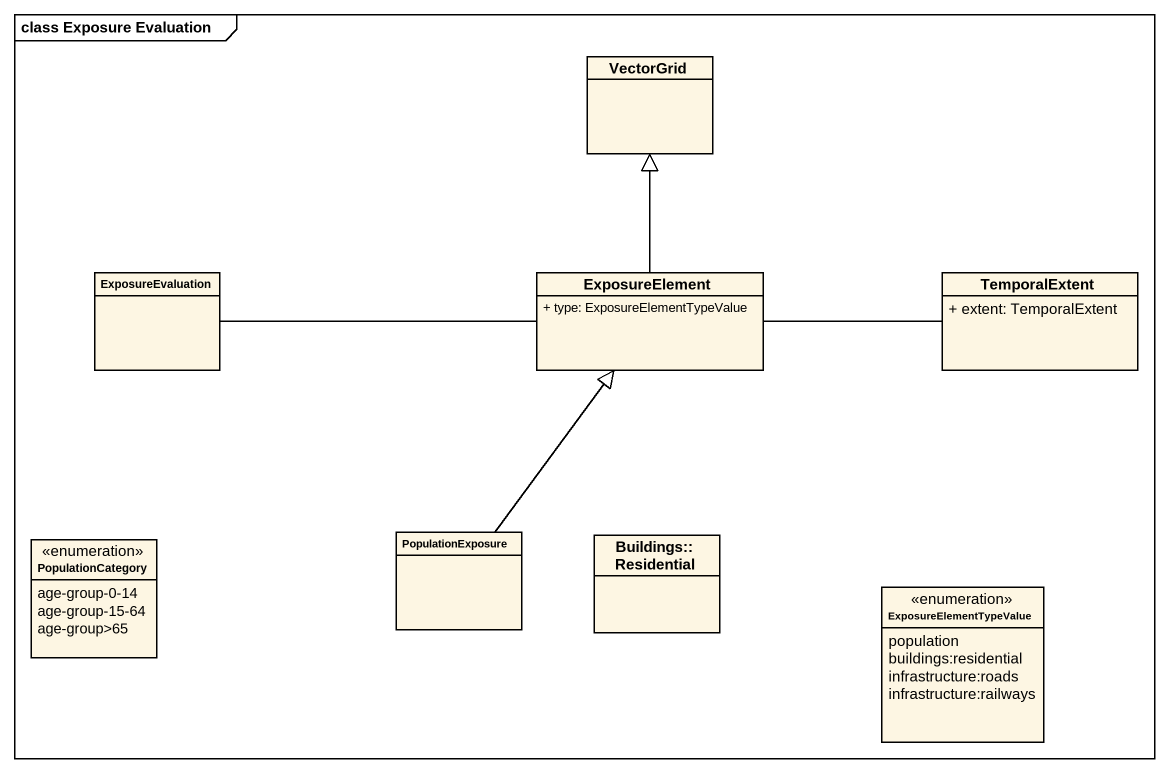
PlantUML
@startuml
mainframe class Exposure Evaluation
hide circle
hide empty members
skinparam classAttributeIconSize 0
class VectorGrid
class ExposureEvaluation
class ExposureElement {
  + type: ExposureElementTypeValue
}
class TemporalExtent {
  + extent: TemporalExtent
}
enum PopulationCategory {
  age-group-0-14
  age-group-15-64
  age-group>65
}
class PopulationExposure
class "Buildings::Residential" as Buildings_Residential
enum ExposureElementTypeValue {
  population
  buildings:residential
  infrastructure:roads
  infrastructure:railways
}
ExposureEvaluation -right- ExposureElement
ExposureElement -up-|> VectorGrid
ExposureElement -right- TemporalExtent
PopulationExposure -up-|> ExposureElement
@enduml
